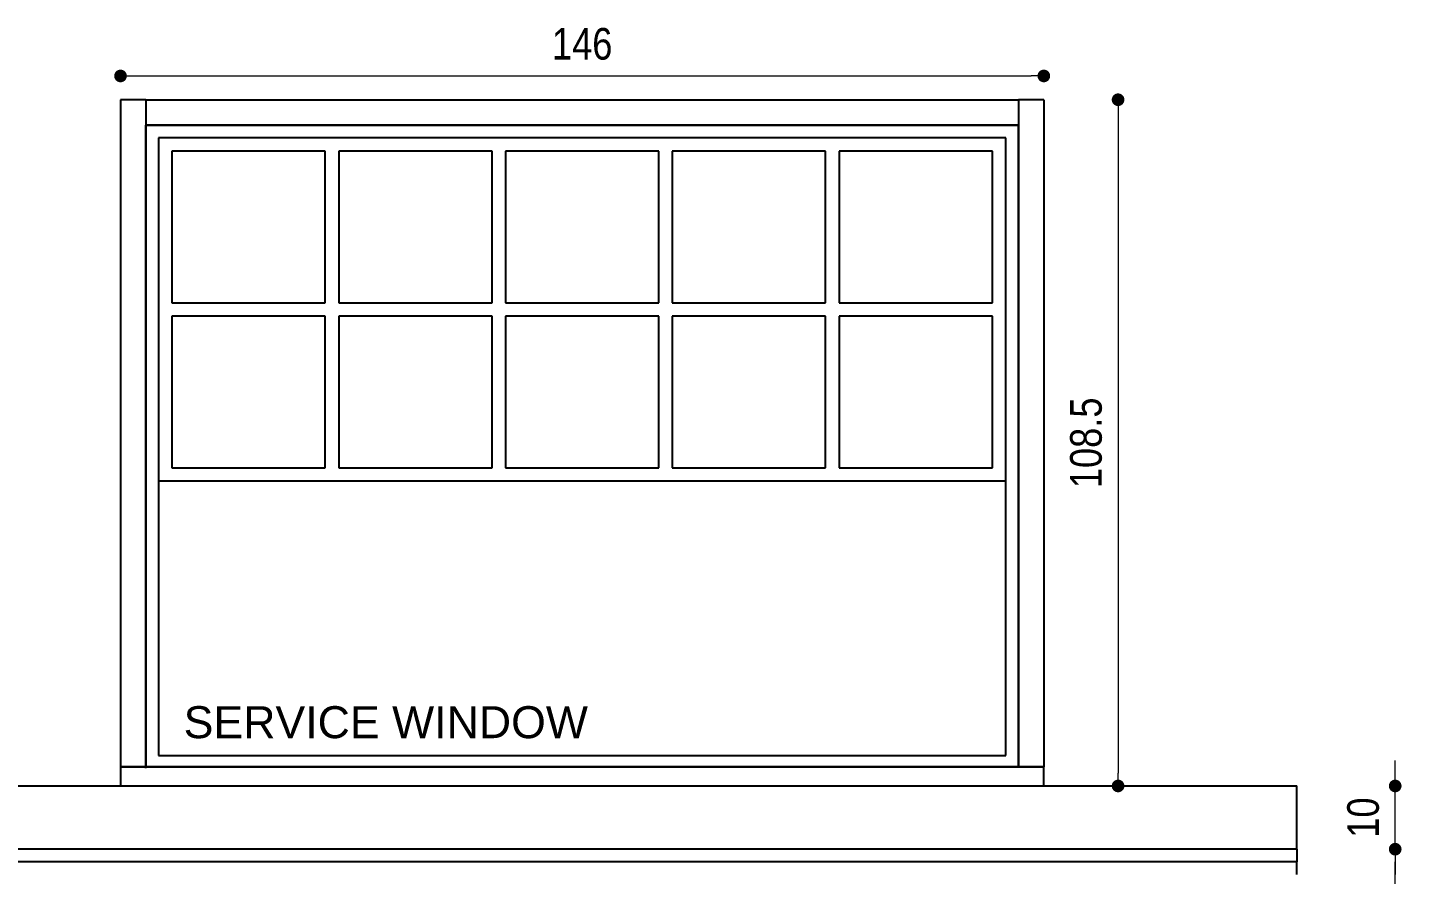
# Model space of a CAD drawing. Header units: millimetres. Extents: x 106699 to 122058, y 158555 to 162844.
# Drawn here: x 109898.1 to 110224, y 159810.9 to 160011.8 of the extents above; entities that cross this region are included whole.
import ezdxf

# ---------------------------------------------------------------- set-up
doc = ezdxf.new("R2010")
doc.units = ezdxf.units.MM
doc.layers.add('no3_yazı tefriş', color=152, linetype='Continuous', lineweight=0)
doc.layers.add('S2000-002 Çizgi', color=7, linetype='Continuous')
doc.styles.add('BE', font='ARIALN.TTF')
doc.styles.get("Standard").update_dxf_attribs({"font": 'arial.ttf'})
doc.dimstyles.new('Copy of BE-50', dxfattribs={"dimscale": 100, "dimtxt": 0.05, "dimasz": 0.02, "dimexe": 0.025, "dimexo": 0, "dimgap": 0.025, "dimtad": 1, "dimdec": 1, "dimrnd": 0.5, "dimdsep": 46, "dimtxsty": 'BE', "dimblk": 'DOT', "dimcen": 0.5, "dimdle": 0.025, "dimse1": 1, "dimse2": 1, "dimclrd": 256, "dimclre": 256, "dimclrt": 256, "dimadec": 0, "dimazin": 2, "dimtm": 1e-09, "dimtfac": 1, "dimtdec": 1, "dimtix": 1, "dimtmove": 2, "dimatfit": 0, "dimldrblk": 'DOT', "dimfxl": 0.5, "dimfxlon": 1, "dimtolj": 1, "dimlwd": 9, "dimlwe": 0, "dimarcsym": 0})

# ---------------------------------------------------------------- blocks, each defined once
blk = doc.blocks.new('_Dot')
at = {"color": 0, "linetype": 'ByBlock', "lineweight": -2}
blk.add_line((-0.5, 0), (-1, 0), dxfattribs=at)
at = {"color": 0, "linetype": 'ByBlock', "const_width": 0.5}
blk.add_lwpolyline([(-0.25, 0, 1), (0.25, 0, 1)], format="xyb", close=True, dxfattribs=at)
blk = doc.blocks.new('*D169')
at = {"layer": 'Defpoints', "color": 0, "transparency": 16777216}
for p in [(117324.71, 160366.12), (117178.71, 160297.31), (117324.71, 160297.31)]:
    blk.add_point(p, dxfattribs=at)
at = {"layer": 'S2000-002 Çizgi', "color": 134, "lineweight": 9, "true_color": 0x00a5a5, "transparency": 16777216}
blk.add_line((117180.71, 160366.12), (117322.71, 160366.12), dxfattribs=at)
at = {"layer": 'S2000-002 Çizgi', "color": 134, "lineweight": 9, "true_color": 0x00a5a5, "transparency": 16777216, "xscale": 2, "yscale": 2, "zscale": 2, "rotation": 180}
blk.add_blockref('_Dot', (117178.71, 160366.12), dxfattribs=at)
at = {"layer": 'S2000-002 Çizgi', "color": 134, "lineweight": 9, "true_color": 0x00a5a5, "transparency": 16777216, "xscale": 2, "yscale": 2, "zscale": 2}
blk.add_blockref('_Dot', (117324.71, 160366.12), dxfattribs=at)
at = {"layer": 'S2000-002 Çizgi', "color": 134, "true_color": 0x00a5a5, "transparency": 16777216, "insert": (117251.71, 160371.17), "char_height": 5, "attachment_point": 5, "style": 'BE'}
blk.add_mtext('\\A1;146', dxfattribs=at)
blk = doc.blocks.new('*D170')
at = {"layer": 'Defpoints', "color": 0, "transparency": 16777216}
for p in [(117320.71, 160362.36), (117320.71, 160253.86), (117336.45, 160253.86)]:
    blk.add_point(p, dxfattribs=at)
at = {"layer": 'S2000-002 Çizgi', "color": 134, "lineweight": 9, "true_color": 0x00a5a5, "transparency": 16777216}
blk.add_line((117336.45, 160360.36), (117336.45, 160255.86), dxfattribs=at)
at = {"layer": 'S2000-002 Çizgi', "color": 134, "lineweight": 9, "true_color": 0x00a5a5, "transparency": 16777216, "xscale": 2, "yscale": 2, "zscale": 2}
for p, rotation in [((117336.45, 160362.36), 90), ((117336.45, 160253.86), 270)]:
    blk.add_blockref('_Dot', p, dxfattribs=dict(at, rotation=rotation))
at = {"layer": 'S2000-002 Çizgi', "color": 134, "true_color": 0x00a5a5, "transparency": 16777216, "insert": (117331.4, 160308.11), "char_height": 5, "attachment_point": 5, "rotation": 90, "style": 'BE'}
blk.add_mtext('\\A1;108.5', dxfattribs=at)
blk = doc.blocks.new('*D171')
at = {"layer": 'Defpoints', "color": 0, "transparency": 16777216}
for p in [(117364.51, 160243.86), (117380.27, 160243.86), (117364.71, 160152.36)]:
    blk.add_point(p, dxfattribs=at)
at = {"layer": 'S2000-002 Çizgi', "color": 134, "lineweight": 9, "true_color": 0x00a5a5, "transparency": 16777216}
blk.add_line((117380.27, 160154.36), (117380.27, 160241.86), dxfattribs=at)
at = {"layer": 'S2000-002 Çizgi', "color": 134, "lineweight": 9, "true_color": 0x00a5a5, "transparency": 16777216, "xscale": 2, "yscale": 2, "zscale": 2}
for p, rotation in [((117380.27, 160243.86), 90), ((117380.27, 160152.36), 270)]:
    blk.add_blockref('_Dot', p, dxfattribs=dict(at, rotation=rotation))
at = {"layer": 'S2000-002 Çizgi', "color": 134, "true_color": 0x00a5a5, "transparency": 16777216, "insert": (117375.22, 160198.11), "char_height": 5, "attachment_point": 5, "rotation": 90, "style": 'BE'}
blk.add_mtext('\\A1;91.5', dxfattribs=at)
blk = doc.blocks.new('*D172')
at = {"layer": 'Defpoints', "color": 0, "transparency": 16777216}
for p in [(117364.71, 160253.86), (117380.27, 160253.86), (117364.51, 160243.86)]:
    blk.add_point(p, dxfattribs=at)
at = {"layer": 'S2000-002 Çizgi', "color": 134, "lineweight": 9, "true_color": 0x00a5a5, "transparency": 16777216}
for p, q in [((117380.27, 160255.86), (117380.27, 160257.86)), ((117380.27, 160243.86), (117380.27, 160253.86)), ((117380.27, 160241.86), (117380.27, 160239.86))]:
    blk.add_line(p, q, dxfattribs=at)
at = {"layer": 'S2000-002 Çizgi', "color": 134, "lineweight": 9, "true_color": 0x00a5a5, "transparency": 16777216, "xscale": 2, "yscale": 2, "zscale": 2}
for p, rotation in [((117380.27, 160253.86), 270), ((117380.27, 160243.86), 90)]:
    blk.add_blockref('_Dot', p, dxfattribs=dict(at, rotation=rotation))
at = {"layer": 'S2000-002 Çizgi', "color": 134, "true_color": 0x00a5a5, "transparency": 16777216, "insert": (117375.22, 160248.86), "char_height": 5, "attachment_point": 5, "rotation": 90, "style": 'BE'}
blk.add_mtext('\\A1;10', dxfattribs=at)
blk = doc.blocks.new('C')
at = {"layer": 'S2000-002 Çizgi'}
for p, q in [((117182.71, 160362.36), (117178.71, 160362.36)), ((117178.71, 160362.36), (117178.71, 160256.86)), ((117182.71, 160362.36), (117182.71, 160358.36)), ((117182.71, 160362.36), (117320.71, 160362.36)), ((117320.71, 160362.36), (117320.71, 160358.36)), ((117324.71, 160362.36), (117320.71, 160362.36)), ((117324.71, 160362.36), (117324.71, 160256.86)), ((117182.71, 160358.36), (117320.71, 160358.36)), ((117182.71, 160256.69), (117182.71, 160358.36)), ((117182.71, 160358.36), (117182.71, 160256.86)), ((117320.71, 160358.36), (117182.71, 160358.36)), ((117320.71, 160358.36), (117320.71, 160256.86)), ((117320.71, 160256.86), (117320.71, 160358.36)), ((117318.71, 160356.36), (117184.71, 160356.36)), ((117184.71, 160356.36), (117184.71, 160302.04)), ((117318.71, 160356.36), (117184.71, 160356.36)), ((117184.71, 160356.36), (117184.71, 160258.69)), ((117318.71, 160302.04), (117318.71, 160356.36)), ((117318.71, 160258.69), (117318.71, 160356.36)), ((117186.83, 160354.24), (117186.83, 160330.27)), ((117211.09, 160354.24), (117186.83, 160354.24)), ((117211.09, 160330.27), (117211.09, 160354.24)), ((117237.46, 160354.24), (117213.21, 160354.24)), ((117213.21, 160354.24), (117213.21, 160330.27)), ((117237.46, 160330.27), (117237.46, 160354.24)), ((117239.59, 160354.24), (117239.59, 160330.27)), ((117263.84, 160354.24), (117239.59, 160354.24)), ((117263.84, 160330.27), (117263.84, 160354.24)), ((117265.96, 160354.24), (117265.96, 160330.27)), ((117290.21, 160354.24), (117265.96, 160354.24)), ((117290.21, 160330.27), (117290.21, 160354.24)), ((117316.59, 160354.24), (117292.34, 160354.24)), ((117292.34, 160354.24), (117292.34, 160330.27)), ((117316.59, 160330.27), (117316.59, 160354.24)), ((117186.83, 160330.27), (117211.09, 160330.27)), ((117213.21, 160330.27), (117237.46, 160330.27)), ((117239.59, 160330.27), (117263.84, 160330.27)), ((117265.96, 160330.27), (117290.21, 160330.27)), ((117292.34, 160330.27), (117316.59, 160330.27)), ((117186.83, 160328.15), (117186.83, 160304.16)), ((117211.09, 160328.15), (117186.83, 160328.15)), ((117211.09, 160304.16), (117211.09, 160328.15)), ((117213.21, 160328.15), (117213.21, 160304.16)), ((117237.46, 160328.15), (117213.21, 160328.15)), ((117237.46, 160304.16), (117237.46, 160328.15)), ((117239.59, 160328.15), (117239.59, 160304.16)), ((117263.84, 160328.15), (117239.59, 160328.15)), ((117263.84, 160304.16), (117263.84, 160328.15)), ((117290.21, 160328.15), (117265.96, 160328.15)), ((117265.96, 160328.15), (117265.96, 160304.16)), ((117290.21, 160304.16), (117290.21, 160328.15)), ((117292.34, 160328.15), (117292.34, 160304.16)), ((117316.59, 160328.15), (117292.34, 160328.15)), ((117316.59, 160304.16), (117316.59, 160328.15)), ((117186.83, 160304.16), (117211.09, 160304.16)), ((117213.21, 160304.16), (117237.46, 160304.16)), ((117239.59, 160304.16), (117263.84, 160304.16)), ((117265.96, 160304.16), (117290.21, 160304.16)), ((117292.34, 160304.16), (117316.59, 160304.16)), ((117318.71, 160302.04), (117184.71, 160302.04)), ((117184.71, 160258.69), (117318.71, 160258.69)), ((117178.71, 160256.86), (117324.71, 160256.86)), ((117143.95, 160253.86), (117364.71, 160253.86)), ((117364.71, 160243.86), (117364.71, 160253.86)), ((117364.51, 160243.86), (117161.93, 160243.86)), ((117364.56, 160243.86), (117364.51, 160243.86)), ((117364.6, 160243.86), (117364.56, 160243.86)), ((117364.64, 160243.86), (117364.6, 160243.86)), ((117364.64, 160243.86), (117364.71, 160243.86)), ((117364.71, 160243.86), (117364.71, 160241.86)), ((117364.71, 160243.86), (117364.71, 160243.86)), ((117364.71, 160241.86), (117157.73, 160241.86)), ((117364.71, 160239.86), (117364.71, 160241.86)), ((117364.71, 160239.86), (117364.71, 160239.86))]:
    blk.add_line(p, q, dxfattribs=at)
blk.add_lwpolyline([(117178.71, 160253.86), (117324.71, 160253.86), (117324.71, 160256.86), (117178.71, 160256.86)], close=True, dxfattribs=at)
at = {"layer": 'no3_yazı tefriş', "insert": (117188.69, 160266.47, 0), "char_height": 5.0545, "width": 76.8983, "attachment_point": 1}
blk.add_mtext('SERVICE WINDOW', dxfattribs=at)
at = {"layer": 'S2000-002 Çizgi'}
dim = blk.add_linear_dim(base=(117324.71, 160366.12), p1=(117178.71, 160297.31), p2=(117324.71, 160297.31), dimstyle='Copy of BE-50', dxfattribs=at)
dim.commit()
dim.dimension.update_dxf_attribs({"geometry": '*D169', "text_midpoint": (117251.71, 160371.17)})
for base, p1, p2, picture, middle in [((117336.45, 160253.86), (117320.71, 160362.36), (117320.71, 160253.86), '*D170', (117331.4, 160308.11)), ((117380.27, 160253.86), (117364.51, 160243.86), (117364.71, 160253.86), '*D172', (117375.22, 160248.86)), ((117380.27, 160243.86), (117364.71, 160152.36), (117364.51, 160243.86), '*D171', (117375.22, 160198.11))]:
    dim = blk.add_linear_dim(base=base, p1=p1, p2=p2, angle=90, dimstyle='Copy of BE-50', dxfattribs=at)
    dim.commit()
    dim.dimension.update_dxf_attribs({"geometry": picture, "text_midpoint": middle})

msp = doc.modelspace()

# ---------------------------------------------------------------- block references
at = {"layer": 'S2000-002 Çizgi', "xscale": 1.5, "yscale": 1.5, "zscale": 1.5}
msp.add_blockref('C', (-65847.86, -80548.91), dxfattribs=at)

doc.saveas('drawing.dxf')
